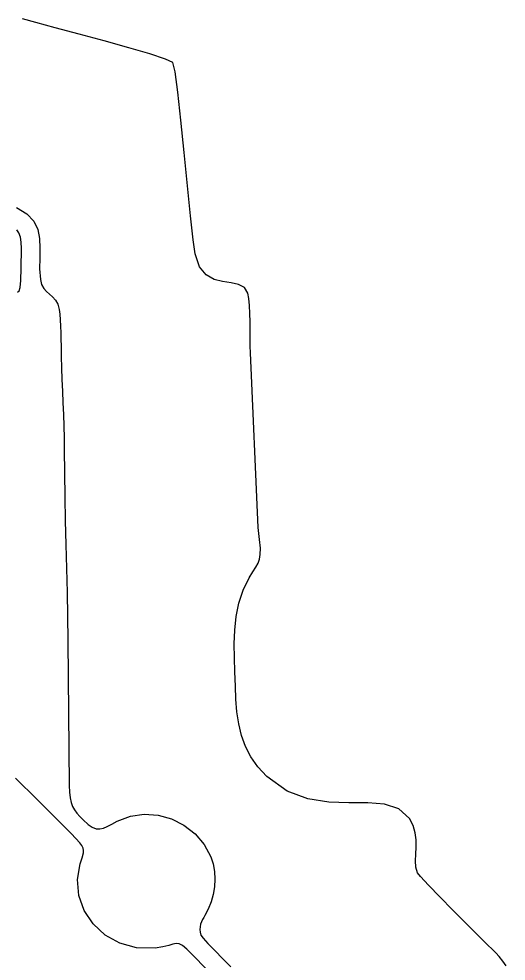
# Model space of a CAD drawing. Extents: x -90 to 90, y -127 to 123.
# Drawn here: x 42.1 to 80.9, y -52 to 23.1 of the extents above; entities that cross this region are included whole.
import ezdxf

# ---------------------------------------------------------------- set-up
doc = ezdxf.new("R2010")
doc.units = 0
doc.layers.add('CAPA_1', color=7, linetype='CONTINUOUS')

msp = doc.modelspace()

# ---------------------------------------------------------------- linework, layer by layer
at = {"layer": 'CAPA_1', "color": 3}
for points in [[(80.9093, -52.4325), (80.6428, -52.0427), (80.3613, -51.6869), (80.0812, -51.3725), (79.819, -51.1069), (79.819, -51.1069), (79.4227, -50.7324), (78.6859, -50.0053), (77.7286, -49.0463), (76.6707, -47.9761), (75.6321, -46.9155), (74.7326, -45.985), (74.0923, -45.3055), (73.8309, -44.9975), (73.7188, -44.5459), (73.689, -44.0475), (73.7054, -43.5128), (73.7319, -42.9526), (73.7323, -42.3774), (73.6705, -41.798), (73.5104, -41.2249), (73.2158, -40.6689), (72.3522, -39.8922), (71.2212, -39.53), (69.8769, -39.426), (68.373, -39.4244), (66.7634, -39.369), (65.102, -39.1038), (63.4428, -38.4727), (61.8395, -37.3197), (61.1277, -36.5569), (60.5643, -35.758), (60.132, -34.9212), (59.8133, -34.0444), (59.5909, -33.1257), (59.4473, -32.1631), (59.365, -31.1547), (59.3268, -30.0985), (59.2931, -28.9749), (59.2555, -27.8524), (59.2405, -26.7367), (59.2744, -25.6336), (59.3837, -24.5487), (59.5949, -23.4879), (59.9343, -22.4567), (60.4284, -21.4609), (60.7261, -20.9837), (60.963, -20.6179), (61.1397, -20.3045), (61.2569, -19.9847), (61.3155, -19.5993), (61.316, -19.0896), (61.2592, -18.3965), (61.1458, -17.4612), (60.5328, -3.5079), (60.5328, -3.5079), (60.5092, -2.9915), (60.5001, -2.386), (60.498, -1.7249), (60.4952, -1.0414), (60.484, -0.369), (60.4569, 0.2591), (60.4062, 0.8094), (60.3243, 1.2487), (60.0489, 1.7017), (59.5817, 1.9392), (58.9831, 2.06), (58.3132, 2.1631), (57.6324, 2.3473), (57.001, 2.7113), (56.4792, 3.354), (56.1274, 4.3743), (55.9697, 5.4973), (55.7607, 7.4048), (55.5169, 9.8166), (55.2548, 12.4528), (54.9908, 15.0331), (54.7413, 17.2775), (54.5228, 18.9058), (54.3517, 19.6381), (53.7569, 19.9175), (52.5175, 20.3271), (50.8264, 20.8242), (48.8769, 21.3665), (46.8619, 21.9114), (44.9745, 22.4165), (43.4077, 22.8393), (42.3547, 23.1373)], [(41.8779, 8.0651), (42.7128, 7.5669), (43.2577, 6.9835), (43.5723, 6.3263), (43.7164, 5.6064), (43.7497, 4.8352), (43.7322, 4.0238), (43.7236, 3.1836), (43.7836, 2.3257), (43.8853, 1.9294), (44.0556, 1.6261), (44.2725, 1.383), (44.5139, 1.1676), (44.7577, 0.9472), (44.9818, 0.6892), (45.1641, 0.3608), (45.2825, -0.0704), (45.3281, -0.4376), (45.364, -0.8849), (45.3914, -1.3865), (45.4116, -1.9162), (45.426, -2.4482), (45.436, -2.9564), (45.4428, -3.4149), (45.4477, -3.7976), (45.4675, -4.7239), (45.4994, -5.6496), (45.5388, -6.5753), (45.5812, -7.5014), (45.6219, -8.4285), (45.6566, -9.3571), (45.6806, -10.2877), (45.6894, -11.2208), (45.7, -13.1174), (45.7295, -15.0149), (45.7719, -16.914), (45.8213, -18.8152), (45.8717, -20.7191), (45.9173, -22.6264), (45.9521, -24.5375), (45.9703, -26.4532), (46.0867, -38.0413), (46.1015, -38.5764), (46.1492, -39.0204), (46.2308, -39.3912), (46.3477, -39.7067), (46.5008, -39.9851), (46.6916, -40.2443), (46.921, -40.5022), (47.1903, -40.7769), (47.5845, -41.1351), (47.9228, -41.3643), (48.2252, -41.4798), (48.5115, -41.4968), (48.8015, -41.4304), (49.1151, -41.296), (49.4721, -41.1087), (49.8924, -40.8836), (50.9576, -40.478), (52.0624, -40.3248), (53.1683, -40.4065), (54.237, -40.7056), (55.23, -41.2046), (56.1087, -41.8859), (56.8347, -42.7321), (57.3696, -43.7255), (57.5496, -44.2897), (57.6542, -44.8847), (57.6869, -45.4982), (57.6512, -46.118), (57.5505, -46.7317), (57.3883, -47.327), (57.1682, -47.8915), (56.8935, -48.4131), (56.7998, -48.5695), (56.7072, -48.736), (56.623, -48.9129), (56.5544, -49.1008), (56.5086, -49.3001), (56.4927, -49.5114), (56.5141, -49.7351), (56.5798, -49.9717), (56.7527, -50.205), (57.1435, -50.6378), (57.6861, -51.2072), (58.3145, -51.8505), (58.9625, -52.5048)], [(41.9583, 1.317), (42.0848, 1.435), (42.1689, 1.7035), (42.2208, 2.2611), (42.2505, 3.2461), (42.2682, 4.7969), (42.251, 5.3097), (42.1883, 5.7208), (42.0773, 6.0455), (41.9148, 6.2992)], [(59.1398, -54.8574), (55.9268, -51.5667), (55.4637, -51.0959), (55.1234, -50.8055), (54.8568, -50.6627), (54.6153, -50.6346), (54.3499, -50.6882), (54.0118, -50.7907), (53.5522, -50.9091), (52.9222, -51.0105), (51.4419, -50.9903), (50.1044, -50.6223), (48.9433, -49.963), (47.9919, -49.0689), (47.2836, -47.9965), (46.8517, -46.8023), (46.7297, -45.5428), (46.9508, -44.2747), (47.1216, -43.7933), (47.2276, -43.4001), (47.2313, -43.2151), (47.1889, -43.0264), (47.0905, -42.8253), (46.9259, -42.6032), (46.2588, -41.8924), (45.0735, -40.6936), (43.5301, -39.1607), (41.7884, -37.4477)]]:
    msp.add_lwpolyline(points, dxfattribs=at)
at = {"layer": 'CAPA_1'}
for points in [[(60.5328, -3.5079), (60.5092, -2.9915), (60.5001, -2.386), (60.498, -1.7249), (60.4952, -1.0414), (60.484, -0.369), (60.4569, 0.2591), (60.4062, 0.8094), (60.3243, 1.2487), (60.0489, 1.7017), (59.5817, 1.9392), (58.9831, 2.06), (58.3132, 2.1631), (57.6324, 2.3473), (57.001, 2.7113), (56.4792, 3.354), (56.1274, 4.3743), (55.9697, 5.4973), (55.7607, 7.4048), (55.5169, 9.8166), (55.2548, 12.4528), (54.9908, 15.0331), (54.7413, 17.2775), (54.5228, 18.9058), (54.3517, 19.6381), (53.7569, 19.9175), (52.5175, 20.3271), (50.8264, 20.8242), (48.8769, 21.3665), (46.8619, 21.9114), (44.9745, 22.4165), (43.4077, 22.8393), (42.3547, 23.1373)], [(41.8779, 8.0651), (42.7128, 7.5669), (43.2577, 6.9835), (43.5723, 6.3263), (43.7164, 5.6064), (43.7497, 4.8352), (43.7322, 4.0238), (43.7236, 3.1836), (43.7836, 2.3257), (43.8853, 1.9294), (44.0556, 1.6261), (44.2725, 1.383), (44.5139, 1.1676), (44.7577, 0.9472), (44.9818, 0.6892), (45.1641, 0.3608), (45.2825, -0.0704), (45.3281, -0.4376), (45.364, -0.8849), (45.3914, -1.3865), (45.4116, -1.9162), (45.426, -2.4482), (45.436, -2.9564), (45.4428, -3.4149), (45.4477, -3.7976), (45.4675, -4.7239), (45.4994, -5.6496), (45.5388, -6.5753), (45.5812, -7.5014), (45.6219, -8.4285), (45.6566, -9.3571), (45.6806, -10.2877), (45.6894, -11.2208), (45.7, -13.1174), (45.7295, -15.0149), (45.7719, -16.914), (45.8213, -18.8152), (45.8717, -20.7191), (45.9173, -22.6264), (45.9521, -24.5375), (45.9703, -26.4532), (46.0867, -38.0413), (46.1015, -38.5764), (46.1492, -39.0204), (46.2308, -39.3912), (46.3477, -39.7067), (46.5008, -39.9851), (46.6916, -40.2443), (46.921, -40.5022), (47.1903, -40.7769), (47.5845, -41.1351), (47.9228, -41.3643), (48.2252, -41.4798), (48.5115, -41.4968), (48.8015, -41.4304), (49.1151, -41.296), (49.4721, -41.1087), (49.8924, -40.8836), (50.9576, -40.478), (52.0624, -40.3248), (53.1683, -40.4065), (54.237, -40.7056), (55.23, -41.2046), (56.1087, -41.8859), (56.8347, -42.7321), (57.3696, -43.7255), (57.5496, -44.2897), (57.6542, -44.8847), (57.6869, -45.4982), (57.6512, -46.118), (57.5505, -46.7317), (57.3883, -47.327), (57.1682, -47.8915), (56.8935, -48.4131), (56.7998, -48.5695), (56.7072, -48.736), (56.623, -48.9129), (56.5544, -49.1008), (56.5086, -49.3001), (56.4927, -49.5114), (56.5141, -49.7351), (56.5798, -49.9717), (56.7527, -50.205), (57.1435, -50.6378), (57.6861, -51.2072), (58.3145, -51.8505), (58.9625, -52.5048)], [(41.9583, 1.317), (42.0848, 1.435), (42.1689, 1.7035), (42.2208, 2.2611), (42.2505, 3.2461), (42.2682, 4.7969), (42.251, 5.3097), (42.1883, 5.7208), (42.0773, 6.0455), (41.9148, 6.2992)], [(80.9093, -52.4325), (80.6428, -52.0427), (80.3613, -51.6869), (80.0812, -51.3725), (79.819, -51.1069), (79.819, -51.1069), (79.4227, -50.7324), (78.6859, -50.0053), (77.7286, -49.0463), (76.6707, -47.9761), (75.6321, -46.9155), (74.7326, -45.985), (74.0923, -45.3055), (73.8309, -44.9975), (73.7188, -44.5459), (73.689, -44.0475), (73.7054, -43.5128), (73.7319, -42.9526), (73.7323, -42.3774), (73.6705, -41.798), (73.5104, -41.2249), (73.2158, -40.6689), (72.3522, -39.8922), (71.2212, -39.53), (69.8769, -39.426), (68.373, -39.4244), (66.7634, -39.369), (65.102, -39.1038), (63.4428, -38.4727), (61.8395, -37.3197), (61.1277, -36.5569), (60.5643, -35.758), (60.132, -34.9212), (59.8133, -34.0444), (59.5909, -33.1257), (59.4473, -32.1631), (59.365, -31.1547), (59.3268, -30.0985), (59.2931, -28.9749), (59.2555, -27.8524), (59.2405, -26.7367), (59.2744, -25.6336), (59.3837, -24.5487), (59.5949, -23.4879), (59.9343, -22.4567), (60.4284, -21.4609), (60.7261, -20.9837), (60.963, -20.6179), (61.1397, -20.3045), (61.2569, -19.9847), (61.3155, -19.5993), (61.316, -19.0896), (61.2592, -18.3965), (61.1458, -17.4612)], [(59.1398, -54.8574), (55.9268, -51.5667), (55.4637, -51.0959), (55.1234, -50.8055), (54.8568, -50.6627), (54.6153, -50.6346), (54.3499, -50.6882), (54.0118, -50.7907), (53.5522, -50.9091), (52.9222, -51.0105), (51.4419, -50.9903), (50.1044, -50.6223), (48.9433, -49.963), (47.9919, -49.0689), (47.2836, -47.9965), (46.8517, -46.8023), (46.7297, -45.5428), (46.9508, -44.2747), (47.1216, -43.7933), (47.2276, -43.4001), (47.2313, -43.2151), (47.1889, -43.0264), (47.0905, -42.8253), (46.9259, -42.6032), (46.2588, -41.8924), (45.0735, -40.6936), (43.5301, -39.1607), (41.7884, -37.4477)]]:
    msp.add_lwpolyline(points, dxfattribs=at)

doc.saveas('drawing.dxf')
